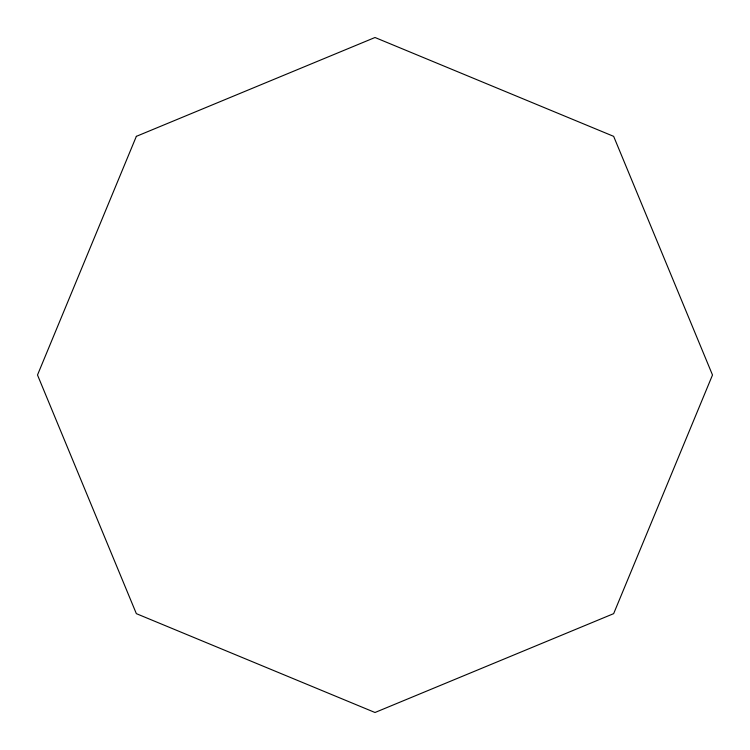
<?xml version="1.0" encoding="UTF-8"?>
<svg xmlns="http://www.w3.org/2000/svg" width="750" height="750" viewBox="0 0 750 750"><rect width="100%" height="100%" fill="white"/><g stroke="black" fill="none" stroke-linecap="round" stroke-linejoin="round"><path stroke-width="1.12" d="M136.35 136.35L37.5 375L136.35 613.65L375 712.5L613.65 613.65L712.5 375L613.65 136.35L375 37.5L136.35 136.35"/></g></svg>
